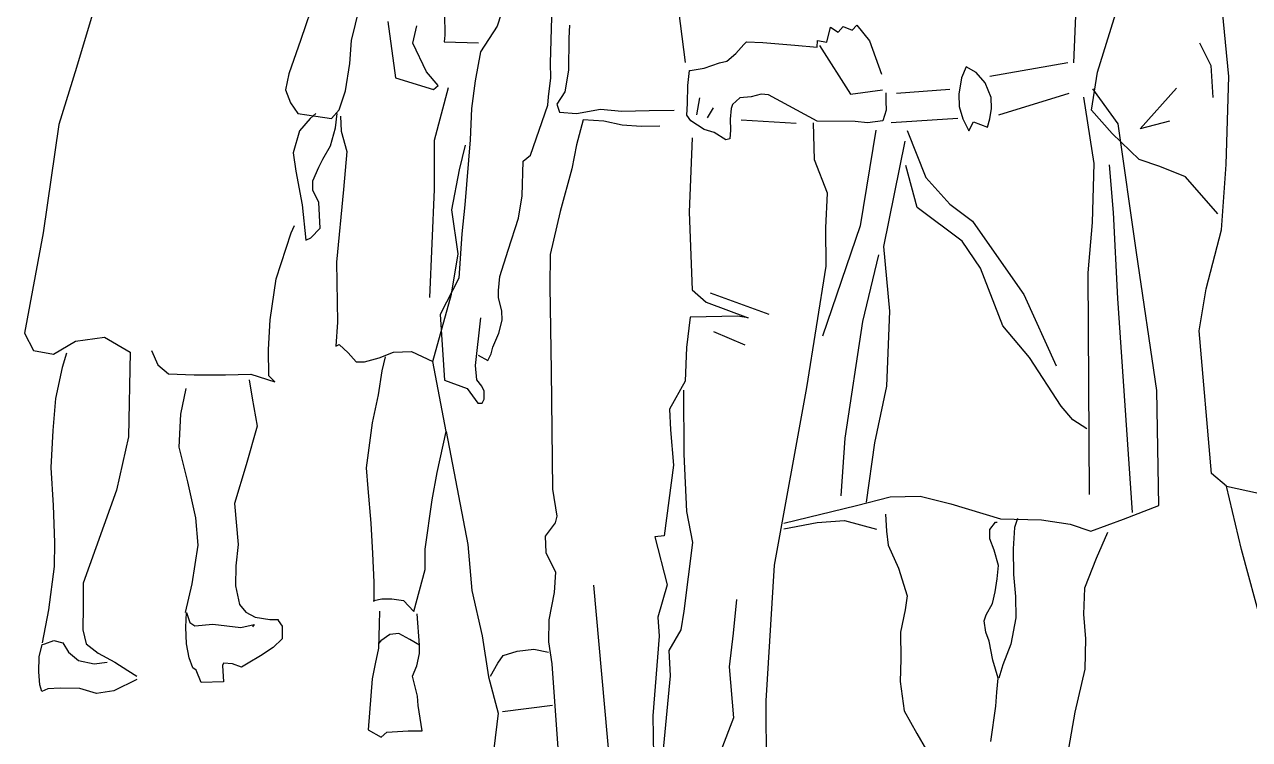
# Model space of a CAD drawing. Header units: millimetres. Extents: x 71 to 407, y 12 to 405.
# Drawn here: x 218.047 to 219.191, y 387.539 to 388.207 of the extents above; entities that cross this region are included whole.
import ezdxf

# ---------------------------------------------------------------- set-up
doc = ezdxf.new("R2010")
doc.units = ezdxf.units.MM
doc.header["$LTSCALE"] = 0.25
doc.layers.add('EXTERN-I', color=251, linetype='Continuous')

# ---------------------------------------------------------------- blocks, each defined once
blk = doc.blocks.new('Crowd')
for p, q in [((-1.0011, 1.3524), (-1.0223, 1.2904)), ((-0.6729, 1.3453), (-0.6633, 1.2688)), ((-0.2781, 1.2597), (-0.2571, 1.3282)), ((-0.1554, 1.2556), (-0.1628, 1.3328)), ((-1.2152, 1.3193), (-1.2316, 1.264)), ((-0.9747, 1.2892), (-0.9675, 1.3199)), ((-0.8314, 1.3258), (-0.8387, 1.3027)), ((-0.2984, 1.3198), (-0.3006, 1.2685)), ((-0.9408, 1.3072), (-0.9339, 1.2543)), ((-0.8879, 1.3142), (-0.8876, 1.2943)), ((-0.7891, 1.2683), (-0.7876, 1.3112)), ((-0.9175, 1.2868), (-0.9138, 1.303)), ((-0.8876, 1.2943), (-0.8884, 1.2881)), ((-0.8387, 1.3027), (-0.8545, 1.2786)), ((-0.7712, 1.3038), (-0.7719, 1.2915)), ((-0.5309, 1.2878), (-0.5274, 1.3017)), ((-0.5274, 1.3017), (-0.5203, 1.2972)), ((-0.5203, 1.2972), (-0.5158, 1.3025)), ((-0.5158, 1.3025), (-0.5074, 1.2989)), ((-0.5074, 1.2989), (-0.5029, 1.3036)), ((-0.5029, 1.3036), (-0.4911, 1.2891)), ((-1.0223, 1.2904), (-1.0333, 1.2581)), ((-0.9764, 1.2677), (-0.9747, 1.2892)), ((-0.9048, 1.2602), (-0.9175, 1.2868)), ((-0.8884, 1.2881), (-0.8562, 1.2871)), ((-0.7719, 1.2915), (-0.7721, 1.2615)), ((-0.6159, 1.2772), (-0.6084, 1.2857)), ((-0.6084, 1.2857), (-0.6061, 1.2881)), ((-0.6061, 1.2881), (-0.5907, 1.2875)), ((-0.5907, 1.2875), (-0.5609, 1.2849)), ((-0.5609, 1.2849), (-0.54, 1.283)), ((-0.54, 1.283), (-0.5395, 1.2892)), ((-0.5395, 1.2892), (-0.5309, 1.2878)), ((-0.5379, 1.2846), (-0.5087, 1.2391)), ((-0.4911, 1.2891), (-0.4798, 1.258)), ((-0.1828, 1.2873), (-0.1724, 1.266)), ((-0.8545, 1.2786), (-0.8593, 1.2518)), ((-0.6311, 1.2684), (-0.6242, 1.2701)), ((-0.6242, 1.2701), (-0.6159, 1.2772)), ((-1.2316, 1.264), (-1.2482, 1.211)), ((-0.9803, 1.2424), (-0.9764, 1.2677)), ((-0.8939, 1.2473), (-0.9048, 1.2602)), ((-0.7888, 1.2545), (-0.7891, 1.2683)), ((-0.7721, 1.2615), (-0.7757, 1.2415)), ((-0.6606, 1.2474), (-0.6593, 1.2612)), ((-0.6593, 1.2612), (-0.6586, 1.2612)), ((-0.6586, 1.2612), (-0.6455, 1.2636)), ((-0.6455, 1.2636), (-0.6311, 1.2684)), ((-0.4009, 1.2647), (-0.4053, 1.2546)), ((-0.3916, 1.2594), (-0.4009, 1.2647)), ((-0.3831, 1.2497), (-0.3916, 1.2594)), ((-0.3059, 1.2685), (-0.3786, 1.2557)), ((-0.2837, 1.2244), (-0.2781, 1.2597)), ((-0.1724, 1.266), (-0.1704, 1.2361)), ((-1.0333, 1.2581), (-1.0365, 1.2434)), ((-0.9339, 1.2543), (-0.8984, 1.2435)), ((-0.8984, 1.2435), (-0.8939, 1.2473)), ((-0.8593, 1.2518), (-0.8629, 1.2257)), ((-0.791, 1.2367), (-0.7888, 1.2545)), ((-0.6612, 1.2305), (-0.6606, 1.2474)), ((-0.4053, 1.2546), (-0.4075, 1.2392)), ((-0.3774, 1.236), (-0.3831, 1.2497)), ((-0.158, 1.1734), (-0.1554, 1.2556)), ((-1.0365, 1.2434), (-1.0319, 1.2311)), ((-0.9865, 1.2247), (-0.9803, 1.2424)), ((-0.8846, 1.2452), (-0.8976, 1.196)), ((-0.7915, 1.229), (-0.791, 1.2367)), ((-0.7757, 1.2415), (-0.7832, 1.23)), ((-0.6497, 1.2359), (-0.6525, 1.2199)), ((-0.6122, 1.2359), (-0.6189, 1.2296)), ((-0.6015, 1.2367), (-0.6122, 1.2359)), ((-0.5923, 1.2393), (-0.6015, 1.2367)), ((-0.5853, 1.2385), (-0.5923, 1.2393)), ((-0.5398, 1.2141), (-0.5853, 1.2385)), ((-0.5087, 1.2391), (-0.4789, 1.2433)), ((-0.4758, 1.2403), (-0.4757, 1.2326)), ((-0.4161, 1.2437), (-0.4657, 1.2398)), ((-0.4075, 1.2392), (-0.4073, 1.2278)), ((-0.3772, 1.2259), (-0.3774, 1.236)), ((-0.3703, 1.2199), (-0.3047, 1.24)), ((-0.2813, 1.1744), (-0.2909, 1.2365)), ((-0.2589, 1.2116), (-0.2825, 1.2443)), ((-0.2383, 1.2067), (-0.2043, 1.2447)), ((-1.0319, 1.2311), (-1.025, 1.2212)), ((-0.9936, 1.2164), (-0.9865, 1.2247)), ((-0.8629, 1.2257), (-0.8639, 1.1965)), ((-0.8076, 1.1821), (-0.7915, 1.229)), ((-0.7832, 1.23), (-0.7807, 1.2224)), ((-0.7646, 1.2211), (-0.7424, 1.2252)), ((-0.7424, 1.2252), (-0.7224, 1.2233)), ((-0.6617, 1.2197), (-0.6612, 1.2305)), ((-0.6372, 1.2263), (-0.6426, 1.217)), ((-0.6204, 1.2257), (-0.6211, 1.2158)), ((-0.6189, 1.2296), (-0.6204, 1.2257)), ((-0.4756, 1.2243), (-0.4785, 1.2142)), ((-0.4757, 1.2326), (-0.4756, 1.2243)), ((-0.4073, 1.2278), (-0.404, 1.2163)), ((-0.3786, 1.216), (-0.3772, 1.2259)), ((-0.2643, 1.2023), (-0.2837, 1.2244)), ((-1.025, 1.2212), (-1.0081, 1.2187)), ((-1.0136, 1.2165), (-1.0235, 1.2049)), ((-1.0081, 1.2211), (-1.0136, 1.2165)), ((-1.0081, 1.2187), (-0.9936, 1.2164)), ((-0.9897, 1.2078), (-0.9881, 1.221)), ((-0.985, 1.2185), (-0.9844, 1.2047)), ((-0.7807, 1.2224), (-0.7646, 1.2211)), ((-0.7584, 1.2151), (-0.7648, 1.192)), ((-0.7391, 1.2139), (-0.7584, 1.2151)), ((-0.7222, 1.2102), (-0.7391, 1.2139)), ((-0.7224, 1.2233), (-0.697, 1.2238)), ((-0.697, 1.2238), (-0.6734, 1.2241)), ((-0.6579, 1.2143), (-0.6617, 1.2197)), ((-0.6455, 1.2062), (-0.6579, 1.2143)), ((-0.6211, 1.2158), (-0.6209, 1.2057)), ((-0.611, 1.2151), (-0.5597, 1.2122)), ((-0.5045, 1.2137), (-0.5398, 1.2141)), ((-0.4929, 1.2124), (-0.5045, 1.2137)), ((-0.4785, 1.2142), (-0.4929, 1.2124)), ((-0.4708, 1.2128), (-0.4086, 1.2168)), ((-0.404, 1.2163), (-0.3984, 1.205)), ((-0.3984, 1.205), (-0.3939, 1.2134)), ((-0.3939, 1.2134), (-0.3809, 1.2083)), ((-0.3809, 1.2083), (-0.3786, 1.216)), ((-0.2108, 1.2139), (-0.2383, 1.2067)), ((-1.2482, 1.211), (-1.2627, 1.1096)), ((-1.0235, 1.2049), (-1.0292, 1.1843)), ((-0.9944, 1.1909), (-0.9897, 1.2078)), ((-0.9844, 1.2047), (-0.9791, 1.1855)), ((-0.7044, 1.209), (-0.7222, 1.2102)), ((-0.6869, 1.2092), (-0.7044, 1.209)), ((-0.6362, 1.2033), (-0.6455, 1.2062)), ((-0.6254, 1.1965), (-0.6362, 1.2033)), ((-0.6209, 1.2057), (-0.6214, 1.1974)), ((-0.5423, 1.1779), (-0.5435, 1.2125)), ((-0.4851, 1.2057), (-0.4999, 1.1163)), ((-0.456, 1.2053), (-0.4384, 1.1612)), ((-0.2393, 1.1782), (-0.2643, 1.2023)), ((-0.2416, 1.0914), (-0.2589, 1.2116)), ((-1.0015, 1.1786), (-0.9944, 1.1909)), ((-0.8976, 1.196), (-0.8975, 1.15)), ((-0.874, 1.1686), (-0.8683, 1.1916)), ((-0.8639, 1.1965), (-0.8691, 1.1358)), ((-0.7648, 1.192), (-0.7691, 1.1696)), ((-0.6567, 1.1984), (-0.6595, 1.1291)), ((-0.6214, 1.1974), (-0.6254, 1.1965)), ((-0.4582, 1.1954), (-0.4781, 1.0968)), ((-1.0292, 1.1843), (-1.0269, 1.1674)), ((-1.0053, 1.171), (-1.0015, 1.1786)), ((-0.9791, 1.1855), (-0.9824, 1.1502)), ((-0.8145, 1.1765), (-0.8076, 1.1821)), ((-1.0269, 1.1674), (-1.0209, 1.1357)), ((-1.0109, 1.1581), (-1.0053, 1.171)), ((-0.881, 1.1311), (-0.874, 1.1686)), ((-0.8155, 1.1443), (-0.8145, 1.1765)), ((-0.7691, 1.1696), (-0.78, 1.1295)), ((-0.5302, 1.1467), (-0.5423, 1.1779)), ((-0.4465, 1.1334), (-0.457, 1.1725)), ((-0.2828, 1.1192), (-0.2813, 1.1744)), ((-0.2631, 1.1287), (-0.2668, 1.1731)), ((-0.22, 1.1717), (-0.2393, 1.1782)), ((-0.1961, 1.162), (-0.22, 1.1717)), ((-0.1623, 1.1126), (-0.158, 1.1734)), ((-1.0109, 1.1495), (-1.0109, 1.1581)), ((-0.4384, 1.1612), (-0.4159, 1.1363)), ((-0.1656, 1.1273), (-0.1961, 1.162)), ((-1.0055, 1.138), (-1.0109, 1.1495)), ((-0.9824, 1.1502), (-0.989, 1.0824)), ((-0.8975, 1.15), (-0.902, 1.0494)), ((-0.8189, 1.1234), (-0.8155, 1.1443)), ((-0.532, 1.1143), (-0.5302, 1.1467)), ((-1.0209, 1.1357), (-1.0174, 1.1027)), ((-1.0041, 1.1141), (-1.0055, 1.138)), ((-0.8691, 1.1358), (-0.8717, 1.1088)), ((-0.4046, 1.1019), (-0.4465, 1.1334)), ((-0.4159, 1.1363), (-0.3948, 1.1205)), ((-0.8751, 1.0902), (-0.881, 1.1311)), ((-0.8285, 1.0935), (-0.8189, 1.1234)), ((-0.78, 1.1295), (-0.7892, 1.0895)), ((-0.6595, 1.1291), (-0.6568, 1.0564)), ((-0.2593, 1.0482), (-0.2631, 1.1287)), ((-1.0312, 1.1096), (-1.0281, 1.1166)), ((-1.0128, 1.1049), (-1.0041, 1.1141)), ((-0.4999, 1.1163), (-0.535, 1.013)), ((-0.5314, 1.0784), (-0.532, 1.1143)), ((-0.3948, 1.1205), (-0.3768, 1.0947)), ((-0.2867, 1.0723), (-0.2828, 1.1192)), ((-0.1767, 1.0572), (-0.1623, 1.1126)), ((-1.2627, 1.1096), (-1.2802, 1.0159)), ((-1.0453, 1.0667), (-1.0312, 1.1096)), ((-1.0174, 1.1027), (-1.0128, 1.1049)), ((-0.8717, 1.1088), (-0.8747, 1.0673)), ((-0.3873, 1.0768), (-0.4046, 1.1019)), ((-0.8815, 1.0525), (-0.8751, 1.0902)), ((-0.8364, 1.0688), (-0.8285, 1.0935)), ((-0.7892, 1.0895), (-0.7896, 1.0595)), ((-0.4826, 1.089), (-0.4975, 1.0268)), ((-0.4781, 1.0968), (-0.4725, 1.0364)), ((-0.3768, 1.0947), (-0.347, 1.0522)), ((-0.2227, 0.9623), (-0.2416, 1.0914)), ((-0.989, 1.0824), (-0.9878, 1.0263)), ((-0.5495, 0.9653), (-0.5314, 1.0784)), ((-0.3665, 1.0228), (-0.3873, 1.0768)), ((-1.0508, 1.0283), (-1.0453, 1.0667)), ((-0.8747, 1.0673), (-0.8919, 1.0333)), ((-0.8377, 1.0557), (-0.8364, 1.0688)), ((-0.2855, 0.8653), (-0.2867, 1.0723)), ((-0.8376, 1.0489), (-0.8377, 1.0557)), ((-0.7896, 1.0595), (-0.7883, 0.9807)), ((-0.6568, 1.0564), (-0.6435, 1.045)), ((-0.6399, 1.0536), (-0.585, 1.0337)), ((-0.1831, 1.0181), (-0.1767, 1.0572)), ((-0.8988, 0.9895), (-0.8815, 1.0525)), ((-0.8344, 1.0367), (-0.8376, 1.0489)), ((-0.6435, 1.045), (-0.6043, 1.0303)), ((-0.347, 1.0522), (-0.3168, 0.9853)), ((-0.2454, 0.8484), (-0.2593, 1.0482)), ((-0.8919, 1.0333), (-0.8879, 0.972)), ((-0.8589, 0.9857), (-0.8542, 1.0302)), ((-0.8342, 1.0281), (-0.8344, 1.0367)), ((-0.6586, 1.031), (-0.6621, 1.0027)), ((-0.6141, 1.0317), (-0.6586, 1.031)), ((-0.6043, 1.0303), (-0.6141, 1.0317)), ((-0.4725, 1.0364), (-0.4751, 0.9665)), ((-1.0525, 1.0006), (-1.0508, 1.0283)), ((-0.9878, 1.0263), (-0.9894, 1.0039)), ((-0.8371, 1.0158), (-0.8342, 1.0281)), ((-0.4975, 1.0268), (-0.5142, 0.9177)), ((-0.3415, 0.9932), (-0.3665, 1.0228)), ((-1.2802, 1.0159), (-1.2717, 0.9996)), ((-1.2533, 0.9964), (-1.2326, 1.0085)), ((-1.2326, 1.0085), (-1.2055, 1.0123)), ((-1.2055, 1.0123), (-1.1817, 0.9983)), ((-0.843, 1.0028), (-0.8371, 1.0158)), ((-0.6369, 1.0175), (-0.6076, 1.0051)), ((-0.1717, 0.8849), (-0.1831, 1.0181)), ((-1.2717, 0.9996), (-1.2533, 0.9964)), ((-1.241, 0.9972), (-1.245, 0.984)), ((-1.1817, 0.9983), (-1.1831, 0.919)), ((-1.1617, 0.9998), (-1.1556, 0.9865)), ((-1.052, 0.976), (-1.0525, 1.0006)), ((-0.9894, 1.0039), (-0.9864, 1.0055)), ((-0.9864, 1.0055), (-0.9781, 0.9977)), ((-0.9781, 0.9977), (-0.9704, 0.9893)), ((-0.9489, 0.9929), (-0.9357, 0.9983)), ((-0.9357, 0.9983), (-0.9187, 0.9989)), ((-0.9187, 0.9989), (-0.8988, 0.9895)), ((-0.8567, 0.9955), (-0.8474, 0.9904)), ((-0.8474, 0.9904), (-0.8445, 0.9966)), ((-0.8445, 0.9966), (-0.843, 1.0028)), ((-0.6621, 1.0027), (-0.6631, 0.9711)), ((-1.245, 0.984), (-1.2514, 0.9548)), ((-1.1556, 0.9865), (-1.1458, 0.9781)), ((-0.9704, 0.9893), (-0.9627, 0.9893)), ((-0.9627, 0.9893), (-0.9489, 0.9929)), ((-0.9434, 0.9938), (-0.9465, 0.9806)), ((-0.8863, 0.9242), (-0.8988, 0.9895)), ((-0.8579, 0.9725), (-0.8589, 0.9857)), ((-0.3122, 0.9477), (-0.3415, 0.9932)), ((-1.1458, 0.9781), (-1.1219, 0.9771)), ((-1.1219, 0.9771), (-1.0926, 0.9769)), ((-1.0926, 0.9769), (-1.0689, 0.9776)), ((-1.0689, 0.9776), (-1.0466, 0.9705)), ((-1.0466, 0.9705), (-1.052, 0.976)), ((-0.9465, 0.9806), (-0.9498, 0.9584)), ((-0.8532, 0.9665), (-0.8579, 0.9725)), ((-0.7883, 0.9807), (-0.7872, 0.8703)), ((-1.1296, 0.9642), (-1.1344, 0.9403)), ((-1.0705, 0.9722), (-1.0675, 0.9552)), ((-0.8879, 0.972), (-0.8669, 0.9641)), ((-0.8669, 0.9641), (-0.8568, 0.9504)), ((-0.8509, 0.9619), (-0.8532, 0.9665)), ((-0.8508, 0.9582), (-0.8509, 0.9619)), ((-0.6631, 0.9711), (-0.678, 0.9448)), ((-0.6642, 0.903), (-0.6645, 0.9627)), ((-0.5797, 0.7992), (-0.5495, 0.9653)), ((-0.4751, 0.9665), (-0.4865, 0.9135)), ((-0.2209, 0.855), (-0.2227, 0.9623)), ((-1.2514, 0.9548), (-1.2538, 0.925)), ((-1.0675, 0.9552), (-1.0631, 0.9291)), ((-0.9498, 0.9584), (-0.9554, 0.9323)), ((-0.8568, 0.9504), (-0.8538, 0.9505)), ((-0.8538, 0.9505), (-0.8529, 0.9505)), ((-0.8529, 0.9505), (-0.8508, 0.9542)), ((-0.8508, 0.9542), (-0.8508, 0.9582)), ((-1.1344, 0.9403), (-1.1361, 0.9095)), ((-0.678, 0.9448), (-0.6768, 0.9257)), ((-0.3013, 0.9349), (-0.3122, 0.9477)), ((-1.0631, 0.9291), (-1.0732, 0.8931)), ((-0.9554, 0.9323), (-0.961, 0.89)), ((-0.288, 0.9266), (-0.3013, 0.9349)), ((-1.2538, 0.925), (-1.2555, 0.8903)), ((-1.1831, 0.919), (-1.1942, 0.8693)), ((-0.8949, 0.8858), (-0.8863, 0.9242)), ((-0.8863, 0.9242), (-0.8661, 0.8186)), ((-0.6768, 0.9257), (-0.6741, 0.8927)), ((-0.5142, 0.9177), (-0.5179, 0.8639)), ((-1.1361, 0.9095), (-1.128, 0.8772)), ((-0.4865, 0.9135), (-0.4941, 0.8582)), ((-1.0732, 0.8931), (-1.0842, 0.8569)), ((-0.6741, 0.8927), (-0.6829, 0.8266)), ((-0.6618, 0.8493), (-0.6642, 0.903)), ((-1.2555, 0.8903), (-1.2536, 0.8549)), ((-0.961, 0.89), (-0.9595, 0.8708)), ((-0.8996, 0.8604), (-0.8949, 0.8858)), ((-0.1577, 0.8729), (-0.1717, 0.8849)), ((-1.128, 0.8772), (-1.1205, 0.8433)), ((-0.9595, 0.8708), (-0.9567, 0.8385)), ((-0.7872, 0.8703), (-0.7831, 0.8449)), ((-0.1577, 0.8729), (-0.1177, 0.8643)), ((-0.1436, 0.8139), (-0.1577, 0.8729)), ((-1.1942, 0.8693), (-1.2255, 0.7825)), ((-0.9061, 0.8143), (-0.8996, 0.8604)), ((-0.5033, 0.855), (-0.4719, 0.8631)), ((-0.4719, 0.8631), (-0.4436, 0.8636)), ((-0.4436, 0.8636), (-0.415, 0.8564)), ((-1.2536, 0.8549), (-1.2522, 0.8204)), ((-1.0842, 0.8569), (-1.0807, 0.8185)), ((-0.6561, 0.8203), (-0.6618, 0.8493)), ((-0.5711, 0.8385), (-0.5033, 0.855)), ((-0.4762, 0.8469), (-0.4753, 0.8309)), ((-0.415, 0.8564), (-0.3688, 0.8425)), ((-0.2538, 0.8422), (-0.2209, 0.855)), ((-1.1205, 0.8433), (-1.1183, 0.818)), ((-0.9567, 0.8385), (-0.9553, 0.81)), ((-0.7845, 0.8388), (-0.7941, 0.8264)), ((-0.7831, 0.8449), (-0.7845, 0.8388)), ((-0.571, 0.8331), (-0.5398, 0.839)), ((-0.5398, 0.839), (-0.5144, 0.841)), ((-0.5144, 0.841), (-0.4845, 0.8329)), ((-0.3787, 0.8325), (-0.3734, 0.8393)), ((-0.3734, 0.8393), (-0.3718, 0.8394)), ((-0.3688, 0.8425), (-0.3305, 0.8416)), ((-0.3528, 0.8427), (-0.3557, 0.8344)), ((-0.3305, 0.8416), (-0.3037, 0.8374)), ((-0.3037, 0.8374), (-0.2843, 0.8309)), ((-0.2843, 0.8309), (-0.2538, 0.8422)), ((-0.7941, 0.8264), (-0.7932, 0.811)), ((-0.6829, 0.8266), (-0.6914, 0.8258)), ((-0.6914, 0.8258), (-0.6799, 0.7807)), ((-0.4753, 0.8309), (-0.4735, 0.8178)), ((-0.3786, 0.8239), (-0.3787, 0.8325)), ((-0.3745, 0.8133), (-0.3786, 0.8239)), ((-0.3557, 0.8344), (-0.357, 0.8144)), ((-0.2689, 0.8297), (-0.2793, 0.8056)), ((-1.2522, 0.8204), (-1.2524, 0.798)), ((-1.1183, 0.818), (-1.124, 0.7818)), ((-1.0807, 0.8185), (-1.083, 0.7985)), ((-0.9062, 0.7952), (-0.9061, 0.8143)), ((-0.8661, 0.8186), (-0.8626, 0.7756)), ((-0.6642, 0.7564), (-0.6561, 0.8203)), ((-0.4735, 0.8178), (-0.464, 0.7965)), ((-0.3705, 0.7989), (-0.3745, 0.8133)), ((-0.357, 0.8144), (-0.3566, 0.7905)), ((-0.124, 0.7415), (-0.1436, 0.8139)), ((-0.9553, 0.81), (-0.9539, 0.7832)), ((-0.7932, 0.811), (-0.7844, 0.7928)), ((-0.2793, 0.8056), (-0.2902, 0.7778)), ((-1.2524, 0.798), (-1.2579, 0.7574)), ((-1.083, 0.7985), (-1.0831, 0.78)), ((-0.9166, 0.7559), (-0.9062, 0.7952)), ((-0.7844, 0.7928), (-0.7856, 0.7737)), ((-0.5877, 0.6724), (-0.5797, 0.7992)), ((-0.464, 0.7965), (-0.4559, 0.7705)), ((-0.3718, 0.7866), (-0.3705, 0.7989)), ((-0.3566, 0.7905), (-0.3547, 0.77)), ((-1.2255, 0.7825), (-1.2256, 0.7609)), ((-1.124, 0.7818), (-1.1303, 0.7551)), ((-1.0831, 0.78), (-1.0795, 0.7624)), ((-0.9539, 0.7832), (-0.9541, 0.7654)), ((-0.7489, 0.7804), (-0.7235, 0.4978)), ((-0.6799, 0.7807), (-0.6887, 0.7508)), ((-0.3738, 0.7743), (-0.3718, 0.7866)), ((-0.954, 0.7663), (-0.9464, 0.7677)), ((-0.9464, 0.7677), (-0.9371, 0.7677)), ((-0.9371, 0.7677), (-0.9264, 0.7661)), ((-0.8626, 0.7756), (-0.8528, 0.7333)), ((-0.7856, 0.7737), (-0.7907, 0.7482)), ((-0.6153, 0.7673), (-0.6185, 0.7357)), ((-0.4559, 0.7705), (-0.4579, 0.7576)), ((-0.3761, 0.7635), (-0.3738, 0.7743)), ((-0.3547, 0.77), (-0.3544, 0.7501)), ((-0.2902, 0.7778), (-0.2913, 0.7533)), ((-1.2579, 0.7574), (-1.2636, 0.7267)), ((-1.2256, 0.7609), (-1.2257, 0.7388)), ((-1.0795, 0.7624), (-1.0734, 0.7554)), ((-1.0734, 0.7554), (-1.0649, 0.7507)), ((-0.9541, 0.7654), (-0.954, 0.7663)), ((-0.9488, 0.7561), (-0.9489, 0.7438)), ((-0.9264, 0.7661), (-0.9166, 0.7559)), ((-0.667, 0.7388), (-0.6642, 0.7564)), ((-0.4579, 0.7576), (-0.4621, 0.7367)), ((-0.382, 0.7527), (-0.3761, 0.7635)), ((-1.1295, 0.7412), (-1.1288, 0.7551)), ((-1.1288, 0.7551), (-1.1257, 0.7458)), ((-1.1257, 0.7458), (-1.1211, 0.7427)), ((-1.1211, 0.7427), (-1.1042, 0.7441)), ((-1.1042, 0.7441), (-1.0781, 0.7409)), ((-1.0781, 0.7409), (-1.0658, 0.7439)), ((-1.0658, 0.7439), (-1.0673, 0.7415)), ((-1.0649, 0.7507), (-1.051, 0.7484)), ((-1.051, 0.7484), (-1.0433, 0.7484)), ((-1.0433, 0.7484), (-1.0434, 0.7475)), ((-1.0434, 0.7475), (-1.0397, 0.7422)), ((-0.9489, 0.7438), (-0.9497, 0.7216)), ((-0.9113, 0.7245), (-0.9135, 0.7537)), ((-0.7907, 0.7482), (-0.791, 0.7276)), ((-0.6887, 0.7508), (-0.6875, 0.733)), ((-0.3841, 0.7472), (-0.382, 0.7527)), ((-0.3824, 0.7365), (-0.3841, 0.7472)), ((-0.3544, 0.7501), (-0.3592, 0.7254)), ((-0.2913, 0.7533), (-0.2894, 0.7303)), ((-1.2257, 0.7388), (-1.2227, 0.7256)), ((-1.1289, 0.7258), (-1.1295, 0.7412)), ((-1.0397, 0.7422), (-1.0397, 0.7305)), ((-0.9389, 0.7345), (-0.9475, 0.7284)), ((-0.9305, 0.7353), (-0.9389, 0.7345)), ((-0.9205, 0.7298), (-0.9305, 0.7353)), ((-0.8528, 0.7333), (-0.8469, 0.6948)), ((-0.6875, 0.733), (-0.6933, 0.6585)), ((-0.6781, 0.7194), (-0.667, 0.7388)), ((-0.6185, 0.7357), (-0.622, 0.7043)), ((-0.4621, 0.7367), (-0.4617, 0.7115)), ((-0.3792, 0.7282), (-0.3824, 0.7365)), ((-1.2667, 0.7135), (-1.2636, 0.7252)), ((-1.2636, 0.7252), (-1.2612, 0.7258)), ((-1.2612, 0.7258), (-1.2528, 0.7288)), ((-1.2528, 0.7288), (-1.2443, 0.7266)), ((-1.2443, 0.7266), (-1.239, 0.718)), ((-1.2227, 0.7256), (-1.2114, 0.7171)), ((-1.1266, 0.7126), (-1.1289, 0.7258)), ((-1.0481, 0.7223), (-1.0598, 0.7146)), ((-1.0397, 0.7305), (-1.0481, 0.7223)), ((-0.9497, 0.7216), (-0.9529, 0.7069)), ((-0.9475, 0.7284), (-0.9496, 0.7261)), ((-0.9113, 0.7245), (-0.9205, 0.7298)), ((-0.9113, 0.7168), (-0.9113, 0.7245)), ((-0.791, 0.7276), (-0.7876, 0.7069)), ((-0.3759, 0.7105), (-0.3792, 0.7282)), ((-0.3592, 0.7254), (-0.3666, 0.7061)), ((-0.2894, 0.7303), (-0.2899, 0.702)), ((-1.2668, 0.6997), (-1.2667, 0.7135)), ((-1.239, 0.718), (-1.2299, 0.7102)), ((-1.2299, 0.7102), (-1.2152, 0.7071)), ((-1.2114, 0.7171), (-1.196, 0.7085)), ((-1.1229, 0.7034), (-1.1266, 0.7126)), ((-1.0598, 0.7146), (-1.0713, 0.7077)), ((-0.9138, 0.7051), (-0.9113, 0.7168)), ((-0.8382, 0.7078), (-0.8331, 0.7147)), ((-0.8331, 0.7147), (-0.82, 0.7188)), ((-0.82, 0.7188), (-0.8047, 0.7206)), ((-0.8047, 0.7206), (-0.7908, 0.7178)), ((-0.677, 0.6957), (-0.6781, 0.7194)), ((-0.4617, 0.7115), (-0.4623, 0.6907)), ((-0.371, 0.6937), (-0.3759, 0.7105)), ((-1.266, 0.6874), (-1.2668, 0.6997)), ((-1.2152, 0.7071), (-1.2029, 0.7085)), ((-1.196, 0.7085), (-1.1836, 0.7007)), ((-1.1836, 0.7007), (-1.1753, 0.6954)), ((-1.1199, 0.7012), (-1.1229, 0.7034)), ((-1.1153, 0.6895), (-1.1199, 0.7012)), ((-1.0943, 0.7078), (-1.0952, 0.7056)), ((-1.0952, 0.7056), (-1.0945, 0.6903)), ((-1.086, 0.7071), (-1.0943, 0.7078)), ((-1.0775, 0.704), (-1.086, 0.7071)), ((-1.0713, 0.7077), (-1.0775, 0.704)), ((-0.9529, 0.7069), (-0.9554, 0.6931)), ((-0.9178, 0.6956), (-0.9138, 0.7051)), ((-0.845, 0.6954), (-0.8382, 0.7078)), ((-0.7876, 0.7069), (-0.7728, 0.494)), ((-0.622, 0.7043), (-0.6181, 0.6566)), ((-0.3666, 0.7061), (-0.3703, 0.6937)), ((-0.2899, 0.702), (-0.2993, 0.6618)), ((-1.2639, 0.6812), (-1.266, 0.6874)), ((-1.1753, 0.6923), (-1.1969, 0.6817)), ((-1.0945, 0.6903), (-1.1153, 0.6895)), ((-0.9554, 0.6931), (-0.9594, 0.6455)), ((-0.9131, 0.6768), (-0.9178, 0.6956)), ((-0.8469, 0.6948), (-0.8379, 0.661)), ((-0.6881, 0.5803), (-0.677, 0.6957)), ((-0.4623, 0.6907), (-0.4588, 0.6632)), ((-0.3723, 0.6806), (-0.371, 0.6937)), ((-1.2584, 0.6836), (-1.2639, 0.6812)), ((-1.2469, 0.6842), (-1.2584, 0.6836)), ((-1.2285, 0.6841), (-1.2469, 0.6842)), ((-1.2131, 0.6794), (-1.2285, 0.6841)), ((-1.1969, 0.6817), (-1.2131, 0.6794)), ((-0.9125, 0.6682), (-0.9131, 0.6768)), ((-0.373, 0.6676), (-0.3723, 0.6806)), ((-0.9087, 0.6445), (-0.9125, 0.6682)), ((-0.8338, 0.6625), (-0.787, 0.6685)), ((-0.5866, 0.4716), (-0.5877, 0.6724)), ((-0.3777, 0.6345), (-0.373, 0.6676)), ((-0.8379, 0.661), (-0.842, 0.6278)), ((-0.6933, 0.6585), (-0.6927, 0.621)), ((-0.6181, 0.6566), (-0.6299, 0.6258)), ((-0.4588, 0.6632), (-0.4468, 0.6419)), ((-0.2993, 0.6618), (-0.3063, 0.6227)), ((-0.9594, 0.6455), (-0.9472, 0.6384)), ((-0.9472, 0.6384), (-0.9419, 0.6432)), ((-0.9419, 0.6432), (-0.9219, 0.6446)), ((-0.9219, 0.6446), (-0.9087, 0.6445)), ((-0.4468, 0.6419), (-0.4272, 0.6085))]:
    blk.add_line(p, q)

msp = doc.modelspace()

# ---------------------------------------------------------------- block references
at = {"layer": 'EXTERN-I'}
msp.add_blockref('Crowd', (219.3276, 386.9025), dxfattribs=at)

doc.saveas('drawing.dxf')
